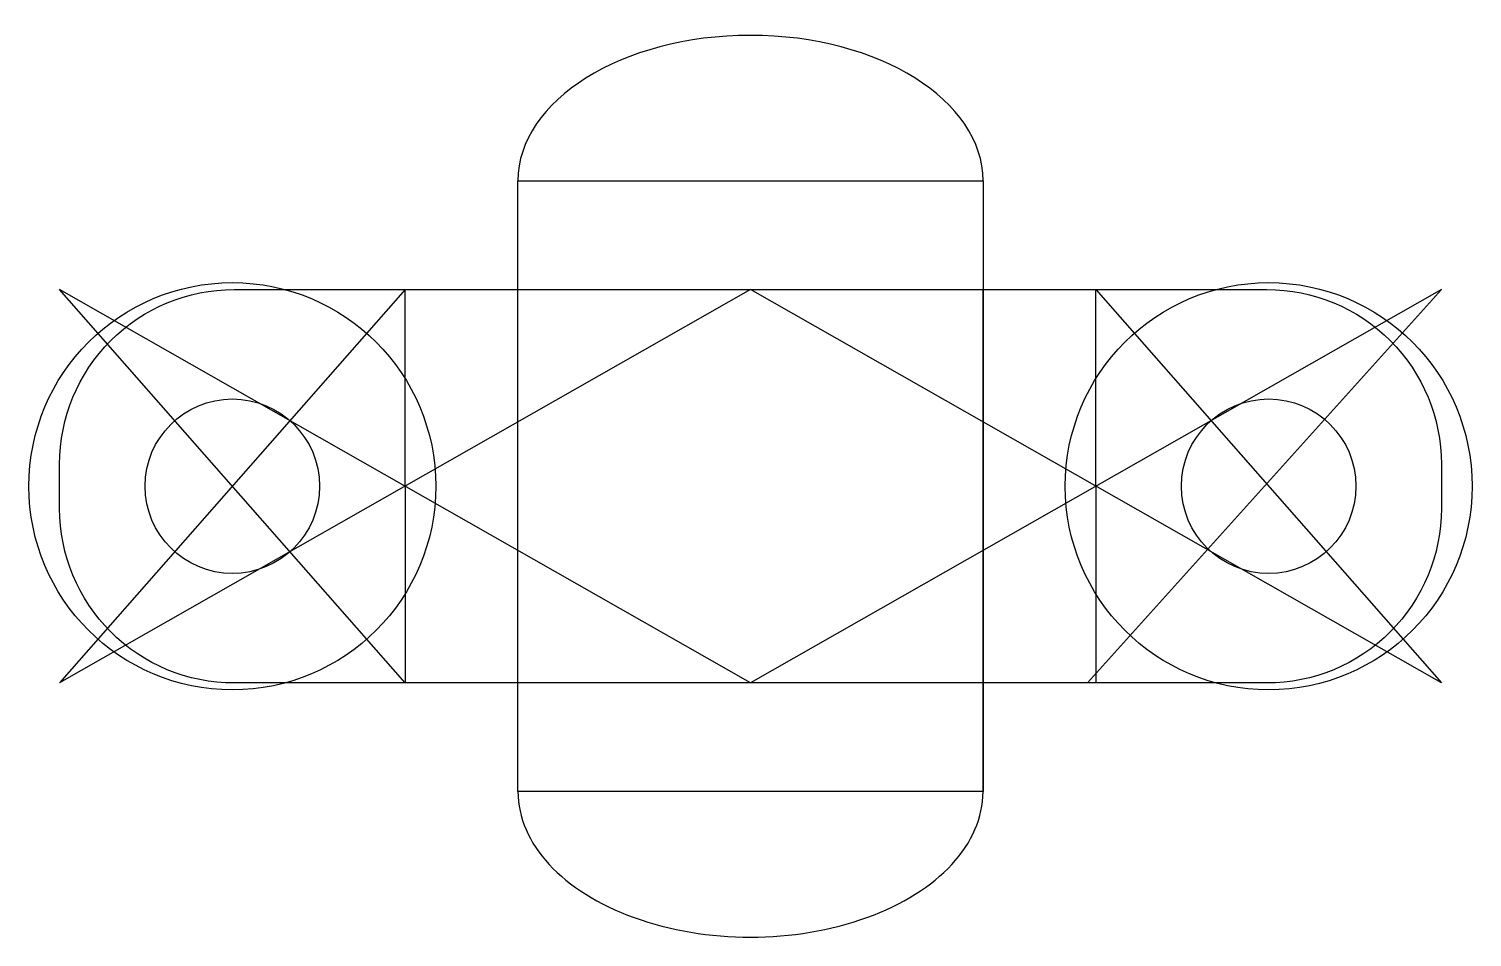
# Model space of a CAD drawing. Header units: millimetres. Extents: x -12.4 to 12.4, y -7.6 to 8.
import ezdxf

# ---------------------------------------------------------------- set-up
doc = ezdxf.new("R2010")
doc.units = ezdxf.units.MM
doc.layers.get('0').update_dxf_attribs({"linetype": 'CONTINUOUS'})

msp = doc.modelspace()

# ---------------------------------------------------------------- linework, layer by layer
for p, q in [((0, -3.261), (-11.884, 3.502)), ((0, 3.502), (-11.884, -3.261)), ((-5.942, 3.502), (-11.884, -3.261)), ((-5.942, -3.261), (-11.884, 3.502)), ((-5.942, 0.121), (-5.942, 3.502)), ((-4, -3.261), (-4, 3.502)), ((11.884, -3.261), (0, 3.502)), ((11.884, 3.502), (0, -3.261)), ((4, -3.261), (4, 3.502)), ((11.884, 3.502), (5.795, -3.261)), ((5.942, 0.121), (5.942, 3.502)), ((5.942, 3.502), (11.884, -3.261)), ((-5.942, 0.121), (-5.942, -3.261)), ((-4, -5.129), (-4, 0.121)), ((4, -5.129), (4, 0.121)), ((5.942, 0.121), (5.942, -3.261)), ((11.884, -3.261), (11.553, -3.072))]:
    msp.add_line(p, q)
msp.add_lwpolyline([(4, 5.371), (4, -5.129), (-4, -5.129), (-4, 5.371)], close=True)
msp.add_lwpolyline([(-8.884, 3.502), (8.884, 3.502, -0.414214), (11.884, 0.502), (11.884, -0.261, -0.414214), (8.884, -3.261), (-8.884, -3.261, -0.414214), (-11.884, -0.261), (-11.884, 0.502, -0.414214)], format="xyb", close=True)
for centre, radius in [((-8.913, 0.121), 3.5), ((8.913, 0.121), 3.5), ((-8.913, 0.121), 1.5), ((8.913, 0.121), 1.5)]:
    msp.add_circle(centre, radius)
for centre, start_param, end_param in [((0, 5.371), 3.141593, 6.283185), ((0, -5.129), 0, 3.141593)]:
    msp.add_ellipse(centre, major_axis=(-4, 0), ratio=0.625, start_param=start_param, end_param=end_param)

doc.saveas('drawing.dxf')
